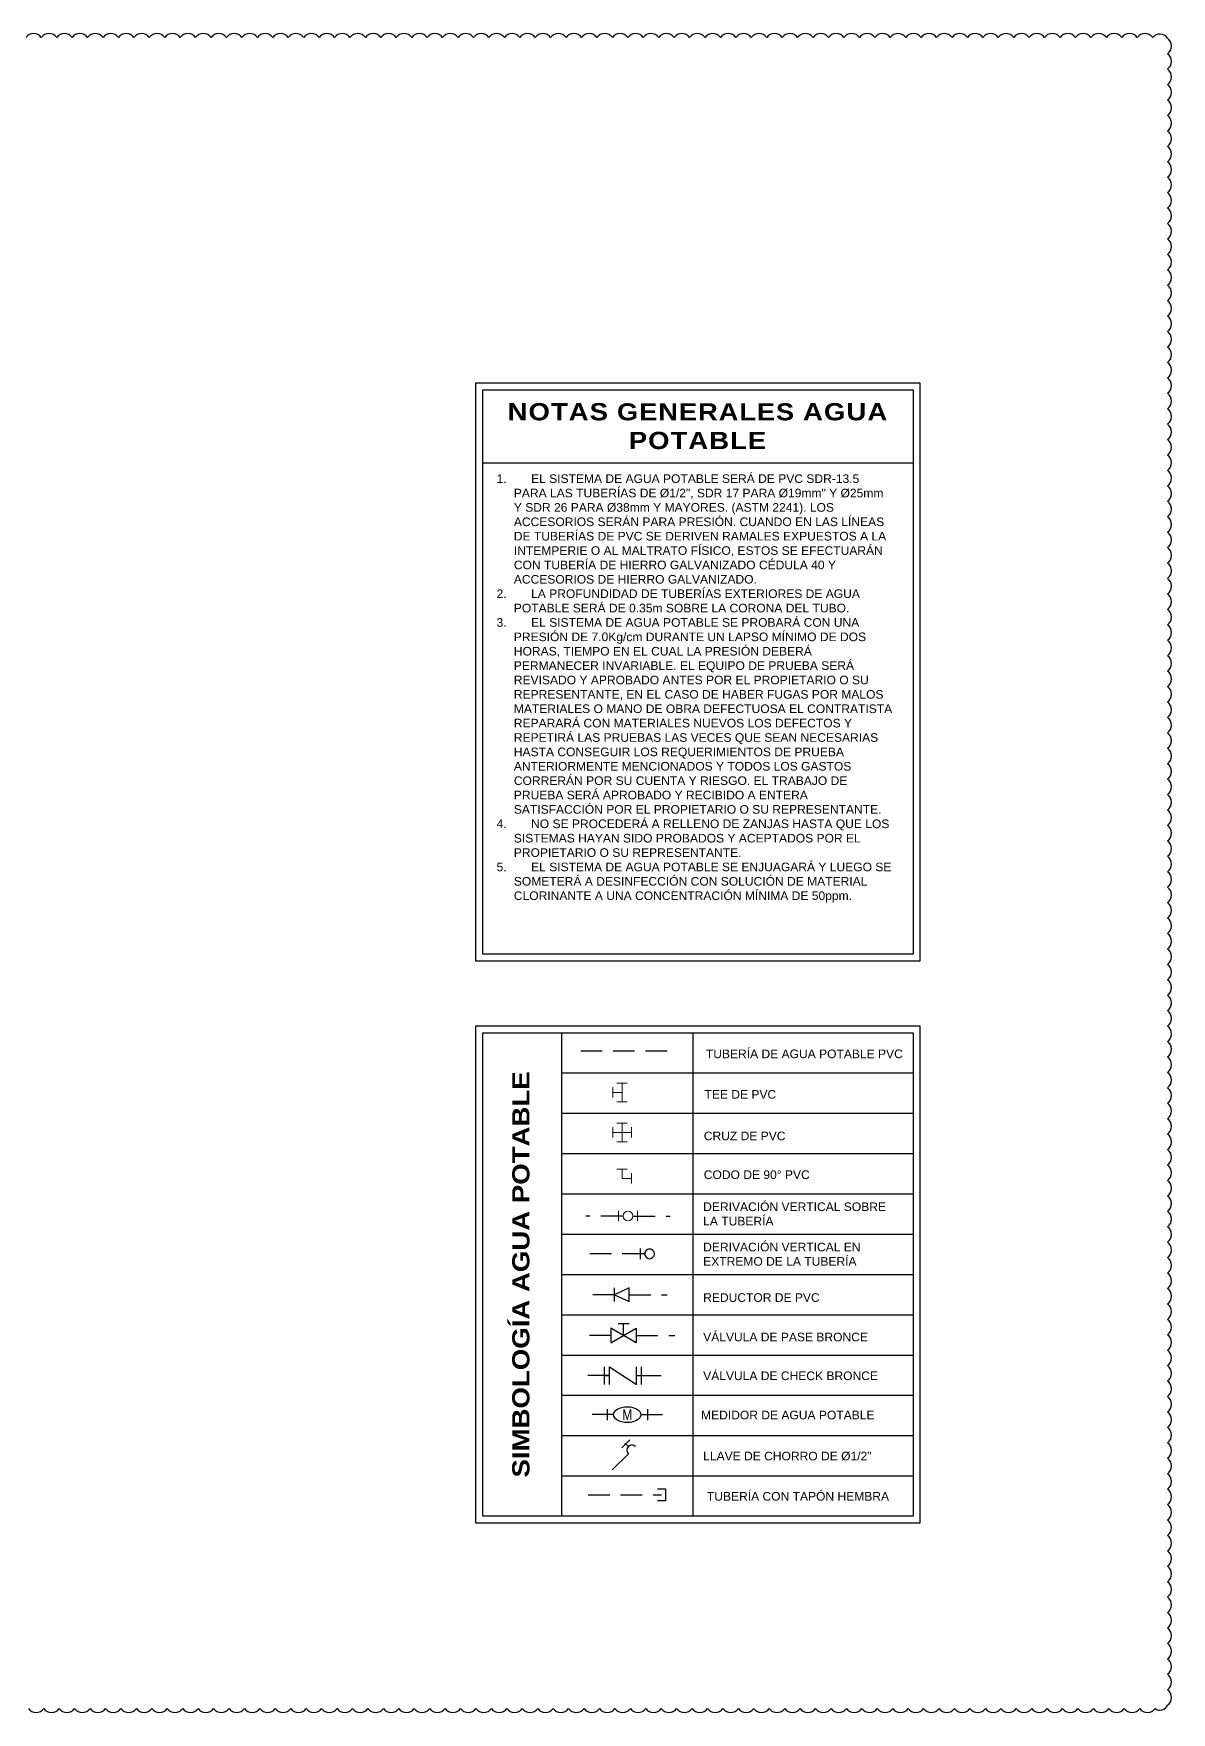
# Model space of a CAD drawing. Header units: metres. Extents: x 2 to 147, y 24 to 94.
# Drawn here: x 45.51 to 58.7, y 23.52 to 42.98 of the extents above; entities that cross this region are included whole.
import ezdxf
from ezdxf.enums import TextEntityAlignment as Align

# ---------------------------------------------------------------- set-up
doc = ezdxf.new("R2010")
doc.units = ezdxf.units.M
doc.header["$MEASUREMENT"] = 0
for name, pattern in [('CONTINOUS', [0]), ('CONTINUA', [0]), ('HIDDEN', [0.375, 0.25, -0.125])]:
    doc.linetypes.add(name, pattern=pattern)
doc.layers.get('Defpoints').update_dxf_attribs({"color": 171})
doc.layers.add('A POT', color=4, linetype='HIDDEN')
doc.layers.add('TEXTOS HIDRO', color=2, linetype='Continuous')
doc.layers.add('A POT accesorios', color=3, linetype='Continuous', lineweight=18)
doc.styles.add('NOTAS', font='ARIALN.TTF')
doc.styles.add('TEXTO HIDROSANITARIO', font='arial.ttf')
doc.styles.add('TITULOS', font='')
doc.styles.get('TITULOS').set_extended_font_data('Arial Black', bold=True)

# ---------------------------------------------------------------- blocks, each defined once
blk = doc.blocks.new('MEDIDOR')
at = {"color": 0, "linetype": 'CONTINUA'}
for p, q in [((-0.051, 0), (0.051, 0)), ((0, -0.063), (0, 0)), ((-0.051, -0.387), (0.051, -0.387)), ((0, -0.324), (0, -0.387))]:
    blk.add_line(p, q, dxfattribs=at)
blk.add_ellipse((0, -0.194), major_axis=(0, 0.13), ratio=0.578947, dxfattribs=at)
at = {"color": 0, "style": 'NOTAS'}
blk.add_text('M', height=0.1, rotation=90, dxfattribs=at).set_placement((0, -0.194), align=Align.MIDDLE_CENTER)
blk = doc.blocks.new('A$C2AB82CD6')
at = {"color": 0, "linetype": 'Continuous'}
for p, q in [((0.0482, 0.1094), (0.0879, 0.1491)), ((0.0807, 0.1166), (0.0636, 0.1337)), ((0, 0), (0.0807, 0.0807))]:
    blk.add_line(p, q, dxfattribs=at)
blk.add_arc((0.0986, 0.0986), 0.0254, 45, 225, dxfattribs=at)
blk = doc.blocks.new('REDUCTOR')
at = {"color": 0, "linetype": 'Continuous'}
blk.add_wipeout([(0, -0.224), (-0.083, -0.046), (0.083, -0.046)], dxfattribs=at)
blk.add_line((-0.083, -0.224), (0.083, -0.224), dxfattribs=at)
at = {"color": 0, "linetype": 'Continuous', "flags": 128}
blk.add_lwpolyline([(0, -0.224), (-0.083, -0.046), (0.083, -0.046)], close=True, dxfattribs=at)
blk = doc.blocks.new('V CHECK')
at = {"color": 0, "linetype": 'Continuous'}
for p, q in [((-1.36, -0.53), (-1.36, 0.53)), ((0.58, 0), (0.87, 0)), ((0.87, -0.53), (0.87, 0.53)), ((-1.36, 0), (-1.06, 0))]:
    blk.add_line(p, q, dxfattribs=at)
at = {"color": 0, "linetype": 'Continuous', "flags": 128}
blk.add_lwpolyline([(-1.06, -0.53), (-1.06, 0.53), (0.58, -0.53), (0.58, 0.53)], dxfattribs=at)
blk = doc.blocks.new('A$C4c8fdb71')
at = {"color": 0}
for points in [[(0.045, 0.081), (-0.045, 0.081)], [(0, 0.081), (0, -0.081)], [(0, 0), (0.081, 0)], [(0.081, 0.045), (0.081, -0.045)], [(0.045, -0.081), (-0.045, -0.081)]]:
    blk.add_lwpolyline(points, dxfattribs=at)
blk = doc.blocks.new('A$C6b87ac3d')
at = {"color": 0}
for points in [[(0.045, 0.081), (-0.045, 0.081)], [(0, 0.081), (0, 0), (0.081, 0)], [(0.081, 0.045), (0.081, -0.045)]]:
    blk.add_lwpolyline(points, dxfattribs=at)
blk = doc.blocks.new('A$Cd7986013')
at = {"color": 8}
blk.add_wipeout([(-0.042, 0), (-0.041, -0.011), (-0.037, -0.021), (-0.03, -0.03), (-0.021, -0.037), (-0.011, -0.041), (0, -0.042), (0.011, -0.041), (0.021, -0.037), (0.03, -0.03), (0.037, -0.021), (0.041, -0.011), (0.042, 0), (0.041, 0.011), (0.037, 0.021), (0.03, 0.03), (0.021, 0.037), (0.011, 0.041), (0, 0.042), (-0.011, 0.041), (-0.021, 0.037), (-0.03, 0.03), (-0.037, 0.021), (-0.041, 0.011)], dxfattribs=at)
at = {"color": 0, "linetype": 'Continuous'}
for points in [[(0.026, 0.089), (0.089, 0.026)], [(0.03, 0.03), (0.057, 0.057)], [(-0.089, -0.026), (-0.026, -0.089)], [(-0.057, -0.057), (-0.03, -0.03)]]:
    blk.add_lwpolyline(points, dxfattribs=at)
blk.add_circle((0, 0), 0.0424, dxfattribs=at)
blk = doc.blocks.new('A$C1b8cae82')
blk.add_wipeout([(0, 0.042), (0.011, 0.041), (0.021, 0.037), (0.03, 0.03), (0.037, 0.021), (0.041, 0.011), (0.042, 0), (0.041, -0.011), (0.037, -0.021), (0.03, -0.03), (0.021, -0.037), (0.011, -0.041), (0, -0.042), (-0.011, -0.041), (-0.021, -0.037), (-0.03, -0.03), (-0.037, -0.021), (-0.041, -0.011), (-0.042, 0), (-0.041, 0.011), (-0.037, 0.021), (-0.03, 0.03), (-0.021, 0.037), (-0.011, 0.041)])
at = {"color": 0, "linetype": 'Continuous'}
for points in [[(-0.045, 0.081), (0.045, 0.081)], [(0, 0.042), (0, 0.081)]]:
    blk.add_lwpolyline(points, dxfattribs=at)
blk.add_circle((0, 0), 0.0424, dxfattribs=at)
blk = doc.blocks.new('A$C65436E00')
at = {"color": 8, "linetype": 'CONTINOUS'}
blk.add_wipeout([(0.11, 0.064), (0, 0), (0.11, -0.064)], dxfattribs=at)
blk.add_wipeout([(-0.11, 0.064), (0, 0), (-0.11, -0.064)], dxfattribs=at)
at = {"color": 0, "linetype": 'CONTINOUS'}
for p, q in [((-0.047, 0.102), (0.047, 0.102)), ((0, 0), (0, 0.102))]:
    blk.add_line(p, q, dxfattribs=at)
for points in [[(-0.11, -0.064), (0, 0), (-0.11, 0.064)], [(0.11, -0.064), (0, 0), (0.11, 0.064)]]:
    blk.add_lwpolyline(points, close=True, dxfattribs=at)

msp = doc.modelspace()

# ---------------------------------------------------------------- linework, layer by layer
at = {"layer": 'A POT'}
for p, q in [((51.8541, 31.1917), (52.913, 31.1917)), ((52.3357, 29.2772), (51.912, 29.2772)), ((52.4681, 29.2772), (52.8918, 29.2772)), ((52.585, 28.8387), (51.8886, 28.8387)), ((52.2444, 28.3648), (51.8817, 28.3648)), ((52.4152, 28.3648), (52.8541, 28.3648)), ((52.186, 27.4265), (51.8771, 27.4265)), ((52.5359, 27.4265), (52.9033, 27.4265)), ((52.2352, 26.9744), (51.8752, 26.9744)), ((52.5523, 26.9744), (52.9122, 26.9744)), ((51.9417, 26.0455), (52.7897, 26.0455))]:
    msp.add_line(p, q, dxfattribs=at)
at = {"layer": 'A POT', "color": 4, "linetype": 'Continuous', "flags": 128}
msp.add_lwpolyline([(52.7435, 26.1147), (52.8378, 26.1147), (52.8378, 25.9763), (52.7435, 25.9763)], dxfattribs=at)
at = {"layer": 'TEXTOS HIDRO', "color": 1}
for p, q in [((50.7182, 38.0095), (55.7062, 38.0095)), ((53.1519, 31.402), (53.1519, 25.7978))]:
    msp.add_line(p, q, dxfattribs=at)
at = {"layer": 'TEXTOS HIDRO', "color": 2, "ltscale": 0.3}
for p, q in [((51.6296, 31.402), (51.6296, 25.7978)), ((51.6296, 30.935), (55.7062, 30.935)), ((51.6296, 30.468), (55.7062, 30.468)), ((51.6296, 30.001), (55.7062, 30.001)), ((51.6296, 29.5339), (55.7062, 29.5339)), ((51.6296, 29.0669), (55.7062, 29.0669)), ((51.6296, 28.5999), (55.7062, 28.5999)), ((51.6296, 28.1329), (55.7062, 28.1329)), ((51.6296, 27.6659), (55.7062, 27.6659)), ((51.6296, 27.1989), (55.7062, 27.1989)), ((51.6296, 26.7318), (55.7062, 26.7318)), ((51.6296, 26.2648), (55.7062, 26.2648))]:
    msp.add_line(p, q, dxfattribs=at)
at = {"layer": 'TEXTOS HIDRO', "color": 1}
for points in [[(50.6382, 38.9353), (55.7862, 38.9353), (55.7862, 32.2311), (50.6382, 32.2311)], [(50.6382, 31.482), (55.7862, 31.482), (55.7862, 25.7178), (50.6382, 25.7178)]]:
    msp.add_lwpolyline(points, close=True, dxfattribs=at)
at = {"layer": 'TEXTOS HIDRO', "color": 3}
for points in [[(50.7182, 38.8553), (55.7062, 38.8553), (55.7062, 32.3111), (50.7182, 32.3111)], [(50.7182, 31.402), (55.7062, 31.402), (55.7062, 25.7978), (50.7182, 25.7978)]]:
    msp.add_lwpolyline(points, close=True, dxfattribs=at)

# ---------------------------------------------------------------- block references
at = {"layer": 'A POT', "color": 4, "linetype": 'Continuous', "xscale": 0.192, "yscale": 0.192, "zscale": 0.192}
msp.add_blockref('V CHECK', (52.3902, 27.4266), dxfattribs=at)
at = {"layer": 'A POT', "color": 4, "xscale": 1.216194600622373, "yscale": 1.216194600622373, "zscale": 1.216194600622373, "rotation": 270}
msp.add_blockref('MEDIDOR', (52.6292, 26.9745), dxfattribs=at)
at = {"layer": 'A POT', "linetype": 'HIDDEN', "ltscale": 0.001, "xscale": 2.333333333333333, "yscale": 2.333333333333333, "zscale": 2.333333333333333}
msp.add_blockref('A$C2AB82CD6', (52.2177, 26.3335), dxfattribs=at)
at = {"layer": 'A POT accesorios', "color": 4, "yscale": 1.333333333333333, "zscale": 1.333333333333333}
for name, p, xscale, rotation in [('A$C4c8fdb71', (52.3329, 30.7094), 1.333333333333333, 180), ('A$C6b87ac3d', (52.3329, 30.2456, 0.0001), -1.333333333333333, 90)]:
    msp.add_blockref(name, p, dxfattribs=dict(at, xscale=xscale, rotation=rotation))
at = {"layer": 'A POT accesorios', "color": 4, "xscale": 1.333333333333333, "yscale": 1.333333333333333, "zscale": 1.333333333333333}
for p in [(52.3329, 30.2456, 0.0001), (52.3329, 29.7137)]:
    msp.add_blockref('A$C6b87ac3d', p, dxfattribs=at)

# ---------------------------------------------------------------- texts
at = {"layer": 'TEXTOS HIDRO', "style": 'TEXTO HIDROSANITARIO'}
for s, p in [('TUBERÍA DE AGUA POTABLE PVC ', (53.3048, 31.1067)), ('TEE DE PVC', (53.289, 30.6369)), ('REDUCTOR DE PVC', (53.2732, 28.282)), ('VÁLVULA DE PASE BRONCE ', (53.2732, 27.8243)), ('VÁLVULA DE CHECK BRONCE ', (53.2732, 27.3749)), ('MEDIDOR DE AGUA POTABLE', (53.2486, 26.9198)), ('LLAVE DE CHORRO DE %%C1/2"', (53.2732, 26.4445)), ('TUBERÍA CON TAPÓN HEMBRA', (53.3167, 25.9775))]:
    msp.add_text(s, height=0.1, dxfattribs=at).set_placement(p)
at = {"layer": 'TEXTOS HIDRO'}
for s, insert, char_height, width, attachment_point, style in [('{\\T1.05;NOTAS \\H0.98765x;GENERALES \\H1.0125x;AGUA POTABLE}', (53.2122, 38.4324), 0.2, 4.987958, 5, 'TITULOS'), ('\\A1;\\pi-0.2,l0.2;1.^IEL SISTEMA DE AGUA POTABLE SERÁ DE PVC SDR-13.5 PARA LAS TUBERÍAS DE Ø1/2", SDR 17 PARA Ø19mm" Y Ø25mm Y SDR 26 PARA Ø38mm Y MAYORES. (ASTM 2241). LOS ACCESORIOS SERÁN PARA PRESIÓN. CUANDO EN LAS LÍNEAS DE TUBERÍAS DE PVC SE DERIVEN RAMALES EXPUESTOS A LA INTEMPERIE O AL MALTRATO FÍSICO, ESTOS SE EFECTUARÁN CON TUBERÍA DE HIERRO GALVANIZADO CÉDULA 40 Y ACCESORIOS DE HIERRO GALVANIZADO.\\P2.^ILA PROFUNDIDAD DE TUBERÍAS EXTERIORES DE AGUA POTABLE SERÁ DE 0.35m SOBRE LA CORONA DEL TUBO. \\P3.^IEL SISTEMA DE AGUA POTABLE SE PROBARÁ CON UNA PRESIÓN DE 7.0Kg/cm DURANTE UN LAPSO MÍNIMO DE DOS HORAS, TIEMPO EN EL CUAL LA PRESIÓN DEBERÁ PERMANECER INVARIABLE. EL EQUIPO DE PRUEBA SERÁ REVISADO Y APROBADO ANTES POR EL PROPIETARIO O SU REPRESENTANTE, EN EL CASO DE HABER FUGAS POR MALOS MATERIALES O MANO DE OBRA DEFECTUOSA EL CONTRATISTA REPARARÁ CON MATERIALES NUEVOS LOS DEFECTOS Y REPETIRÁ LAS PRUEBAS LAS VECES QUE SEAN NECESARIAS HASTA CONSEGUIR LOS REQUERIMIENTOS DE PRUEBA ANTERIORMENTE MENCIONADOS Y TODOS LOS GASTOS CORRERÁN POR SU CUENTA Y RIESGO. EL TRABAJO DE PRUEBA SERÁ APROBADO Y RECIBIDO A ENTERA SATISFACCIÓN POR EL PROPIETARIO O SU REPRESENTANTE. \\P4.^INO SE PROCEDERÁ A RELLENO DE ZANJAS HASTA QUE LOS SISTEMAS HAYAN SIDO PROBADOS Y ACEPTADOS POR EL PROPIETARIO O SU REPRESENTANTE.\\P5.^IEL SISTEMA DE AGUA POTABLE SE ENJUAGARÁ Y LUEGO SE SOMETERÁ A DESINFECCIÓN CON SOLUCIÓN DE MATERIAL CLORINANTE A UNA CONCENTRACIÓN MÍNIMA DE 50ppm.', (50.8787, 37.8744), 0.1, 4.600113, 1, 'TEXTO HIDROSANITARIO'), ('CRUZ DE PVC', (53.2802, 30.2554), 0.1, 0.951665, 1, 'TEXTO HIDROSANITARIO'), ('CODO DE 90%%D PVC', (53.2802, 29.8063), 0.1, 1.234244, 1, 'TEXTO HIDROSANITARIO')]:
    msp.add_mtext(s, dxfattribs=dict(at, insert=insert, char_height=char_height, width=width, attachment_point=attachment_point, style=style))
at = {"layer": 'TEXTOS HIDRO', "ltscale": 0.3, "insert": (51.1612, 28.5999), "char_height": 0.2, "width": 5.604225, "attachment_point": 5, "rotation": 90, "style": 'TITULOS'}
msp.add_mtext('{\\C2;SIMBOLOGÍA AGUA POTABLE}', dxfattribs=at)
at = {"layer": 'TEXTOS HIDRO', "linetype": 'Continuous', "char_height": 0.1, "attachment_point": 4, "style": 'TEXTO HIDROSANITARIO'}
for s, insert, width in [('DERIVACIÓN VERTICAL SOBRE LA TUBERÍA', (53.2732, 29.3004), 2.282415), ('DERIVACIÓN VERTICAL EN  EXTREMO DE LA TUBERÍA', (53.2732, 28.8334), 2.46775)]:
    msp.add_mtext(s, dxfattribs=dict(at, insert=insert, width=width))

# ---------------------------------------------------------------- next in the draw order: block references
at = {"layer": 'A POT', "xscale": -1.333333333333341, "yscale": 1.333333333333341, "zscale": 1.333333333333333, "rotation": 90}
msp.add_blockref('A$C1b8cae82', (52.6512, 28.8387), dxfattribs=at)
at = {"layer": 'A POT', "color": 4, "ltscale": 0.15, "xscale": -0.9600000000000001, "yscale": 0.9600000000000001, "zscale": 0.9600000000000001, "rotation": 270}
msp.add_blockref('REDUCTOR', (52.4591, 28.3648), dxfattribs=at)
at = {"layer": 'A POT', "color": 4, "ltscale": 0.15, "xscale": 1.333333333333333, "yscale": 1.333333333333333, "zscale": 1.333333333333333}
msp.add_blockref('A$C65436E00', (52.3513, 27.8936), dxfattribs=at)
at = {"layer": 'A POT accesorios', "color": 4, "xscale": 1.333333333333333, "yscale": 1.333333333333333, "zscale": 1.333333333333333, "rotation": 314.9999999423167}
msp.add_blockref('A$Cd7986013', (52.4019, 29.2772), dxfattribs=at)

# ---------------------------------------------------------------- next in the draw order: linework, layer by layer
at = {"layer": 'A POT'}
for p, q in [((52.204, 27.8936), (51.8413, 27.8936)), ((52.4985, 27.8936), (52.9451, 27.8936))]:
    msp.add_line(p, q, dxfattribs=at)
at = {"layer": 'Defpoints'}
msp.add_lwpolyline([(45.4516, 23.5694, 0.5205671), (45.6305, 23.5694, 0.5205671), (45.8095, 23.5694, 0.5205671), (45.9884, 23.5694, 0.5205671), (46.1673, 23.5694, 0.5205671), (46.3462, 23.5694, 0.5205671), (46.5251, 23.5694, 0.5205671), (46.704, 23.5694, 0.5205671), (46.8829, 23.5694, 0.5205671), (47.0618, 23.5694, 0.5205671), (47.2407, 23.5694, 0.5205671), (47.4196, 23.5694, 0.5205671), (47.5986, 23.5694, 0.5205671), (47.7775, 23.5694, 0.5205671), (47.9564, 23.5694, 0.5205671), (48.1353, 23.5694, 0.5205671), (48.3142, 23.5694, 0.5205671), (48.4931, 23.5694, 0.5205671), (48.672, 23.5694, 0.5205671), (48.8509, 23.5694, 0.5205671), (49.0298, 23.5694, 0.5205671), (49.2088, 23.5694, 0.5205671), (49.3877, 23.5694, 0.5205671), (49.5666, 23.5694, 0.5205671), (49.7455, 23.5694, 0.5205671), (49.9244, 23.5694, 0.5205671), (50.1033, 23.5694, 0.5205671), (50.2822, 23.5694, 0.5205671), (50.4611, 23.5694, 0.5205671), (50.64, 23.5694, 0.5205671), (50.8189, 23.5694, 0.5205671), (50.9979, 23.5694, 0.5205671), (51.1768, 23.5694, 0.5205671), (51.3557, 23.5694, 0.5205671), (51.5346, 23.5694, 0.5205671), (51.7135, 23.5694, 0.5205671), (51.8924, 23.5694, 0.5205671), (52.0713, 23.5694, 0.5205671), (52.2502, 23.5694, 0.5205671), (52.4291, 23.5694, 0.5205671), (52.608, 23.5694, 0.5205671), (52.787, 23.5694, 0.5205671), (52.9659, 23.5694, 0.5205671), (53.1448, 23.5694, 0.5205671), (53.3237, 23.5694, 0.5205671), (53.5026, 23.5694, 0.5205671), (53.6815, 23.5694, 0.5205671), (53.8604, 23.5694, 0.5205671), (54.0393, 23.5694, 0.5205671), (54.2182, 23.5694, 0.5205671), (54.3971, 23.5694, 0.5205671), (54.5761, 23.5694, 0.5205671), (54.755, 23.5694, 0.5205671), (54.9339, 23.5694, 0.5205671), (55.1128, 23.5694, 0.5205671), (55.2917, 23.5694, 0.5205671), (55.4706, 23.5694, 0.5205671), (55.6495, 23.5694, 0.5205671), (55.8284, 23.5694, 0.5205671), (56.0073, 23.5694, 0.5205671), (56.1862, 23.5694, 0.5205671), (56.3652, 23.5694, 0.5205671), (56.5441, 23.5694, 0.5205671), (56.723, 23.5694, 0.5205671), (56.9019, 23.5694, 0.5205671), (57.0808, 23.5694, 0.5205671), (57.2597, 23.5694, 0.5205671), (57.4386, 23.5694, 0.5205671), (57.6175, 23.5694, 0.5205671), (57.7964, 23.5694, 0.5205671), (57.9754, 23.5694, 0.5205671), (58.1543, 23.5694, 0.5205671), (58.3332, 23.5694, 0.5205671), (58.5121, 23.5694, 0.5205671), (58.6537, 23.6066, 0.5205671), (58.6537, 23.7856, 0.5205671), (58.6537, 23.9645, 0.5205671), (58.6537, 24.1434, 0.5205671), (58.6537, 24.3223, 0.5205671), (58.6537, 24.5012, 0.5205671), (58.6537, 24.6801, 0.5205671), (58.6537, 24.859, 0.5205671), (58.6537, 25.0379, 0.5205671), (58.6537, 25.2168, 0.5205671), (58.6537, 25.3957, 0.5205671), (58.6537, 25.5747, 0.5205671), (58.6537, 25.7536, 0.5205671), (58.6537, 25.9325, 0.5205671), (58.6537, 26.1114, 0.5205671), (58.6537, 26.2903, 0.5205671), (58.6537, 26.4692, 0.5205671), (58.6537, 26.6481, 0.5205671), (58.6537, 26.827, 0.5205671), (58.6537, 27.0059, 0.5205671), (58.6537, 27.1848, 0.5205671), (58.6537, 27.3638, 0.5205671), (58.6537, 27.5427, 0.5205671), (58.6537, 27.7216, 0.5205671), (58.6537, 27.9005, 0.5205671), (58.6537, 28.0794, 0.5205671), (58.6537, 28.2583, 0.5205671), (58.6537, 28.4372, 0.5205671), (58.6537, 28.6161, 0.5205671), (58.6537, 28.795, 0.5205671), (58.6537, 28.974, 0.5205671), (58.6537, 29.1529, 0.5205671), (58.6537, 29.3318, 0.5205671), (58.6537, 29.5107, 0.5205671), (58.6537, 29.6896, 0.5205671), (58.6537, 29.8685, 0.5205671), (58.6537, 30.0474, 0.5205671), (58.6537, 30.2263, 0.5205671), (58.6537, 30.4052, 0.5205671), (58.6537, 30.5841, 0.5205671), (58.6537, 30.7631, 0.5205671), (58.6537, 30.942, 0.5205671), (58.6537, 31.1209, 0.5205671), (58.6537, 31.2998, 0.5205671), (58.6537, 31.4787, 0.5205671), (58.6537, 31.6576, 0.5205671), (58.6537, 31.8365, 0.5205671), (58.6537, 32.0154, 0.5205671), (58.6537, 32.1943, 0.5205671), (58.6537, 32.3732, 0.5205671), (58.6537, 32.5522, 0.5205671), (58.6537, 32.7311, 0.5205671), (58.6537, 32.91, 0.5205671), (58.6537, 33.0889, 0.5205671), (58.6537, 33.2678, 0.5205671), (58.6537, 33.4467, 0.5205671), (58.6537, 33.6256, 0.5205671), (58.6537, 33.8045, 0.5205671), (58.6537, 33.9834, 0.5205671), (58.6537, 34.1623, 0.5205671), (58.6537, 34.3413, 0.5205671), (58.6537, 34.5202, 0.5205671), (58.6537, 34.6991, 0.5205671), (58.6537, 34.878, 0.5205671), (58.6537, 35.0569, 0.5205671), (58.6537, 35.2358, 0.5205671), (58.6537, 35.4147, 0.5205671), (58.6537, 35.5936, 0.5205671), (58.6537, 35.7725, 0.5205671), (58.6537, 35.9514, 0.5205671), (58.6537, 36.1304, 0.5205671), (58.6537, 36.3093, 0.5205671), (58.6537, 36.4882, 0.5205671), (58.6537, 36.6671, 0.5205671), (58.6537, 36.846, 0.5205671), (58.6537, 37.0249, 0.5205671), (58.6537, 37.2038, 0.5205671), (58.6537, 37.3827, 0.5205671), (58.6537, 37.5616, 0.5205671), (58.6537, 37.7406, 0.5205671), (58.6537, 37.9195, 0.5205671), (58.6537, 38.0984, 0.5205671), (58.6537, 38.2773, 0.5205671), (58.6537, 38.4562, 0.5205671), (58.6537, 38.6351, 0.5205671), (58.6537, 38.814, 0.5205671), (58.6537, 38.9929, 0.5205671), (58.6537, 39.1718, 0.5205671), (58.6537, 39.3507, 0.5205671), (58.6537, 39.5297, 0.5205671), (58.6537, 39.7086, 0.5205671), (58.6537, 39.8875, 0.5205671), (58.6537, 40.0664, 0.5205671), (58.6537, 40.2453, 0.5205671), (58.6537, 40.4242, 0.5205671), (58.6537, 40.6031, 0.5205671), (58.6537, 40.782, 0.5205671), (58.6537, 40.9609, 0.5205671), (58.6537, 41.1398, 0.5205671), (58.6537, 41.3188, 0.5205671), (58.6537, 41.4977, 0.5205671), (58.6537, 41.6766, 0.5205671), (58.6537, 41.8555, 0.5205671), (58.6537, 42.0344, 0.5205671), (58.6537, 42.2133, 0.5205671), (58.6537, 42.3922, 0.5205671), (58.6537, 42.5711, 0.5205671), (58.6537, 42.75, 0.5205671), (58.6537, 42.9289, 0.5205671), (58.483, 42.9371, 0.5205671), (58.3041, 42.9371, 0.5205671), (58.1252, 42.9371, 0.5205671), (57.9463, 42.9371, 0.5205671), (57.7674, 42.9371, 0.5205671), (57.5885, 42.9371, 0.5205671), (57.4095, 42.9371, 0.5205671), (57.2306, 42.9371, 0.5205671), (57.0517, 42.9371, 0.5205671), (56.8728, 42.9371, 0.5205671), (56.6939, 42.9371, 0.5205671), (56.515, 42.9371, 0.5205671), (56.3361, 42.9371, 0.5205671), (56.1572, 42.9371, 0.5205671), (55.9783, 42.9371, 0.5205671), (55.7994, 42.9371, 0.5205671), (55.6204, 42.9371, 0.5205671), (55.4415, 42.9371, 0.5205671), (55.2626, 42.9371, 0.5205671), (55.0837, 42.9371, 0.5205671), (54.9048, 42.9371, 0.5205671), (54.7259, 42.9371, 0.5205671), (54.547, 42.9371, 0.5205671), (54.3681, 42.9371, 0.5205671), (54.1892, 42.9371, 0.5205671), (54.0103, 42.9371, 0.5205671), (53.8313, 42.9371, 0.5205671), (53.6524, 42.9371, 0.5205671), (53.4735, 42.9371, 0.5205671), (53.2946, 42.9371, 0.5205671), (53.1157, 42.9371, 0.5205671), (52.9368, 42.9371, 0.5205671), (52.7579, 42.9371, 0.5205671), (52.579, 42.9371, 0.5205671), (52.4001, 42.9371, 0.5205671), (52.2211, 42.9371, 0.5205671), (52.0422, 42.9371, 0.5205671), (51.8633, 42.9371, 0.5205671), (51.6844, 42.9371, 0.5205671), (51.5055, 42.9371, 0.5205671), (51.3266, 42.9371, 0.5205671), (51.1477, 42.9371, 0.5205671), (50.9688, 42.9371, 0.5205671), (50.7899, 42.9371, 0.5205671), (50.611, 42.9371, 0.5205671), (50.432, 42.9371, 0.5205671), (50.2531, 42.9371, 0.5205671), (50.0742, 42.9371, 0.5205671), (49.8953, 42.9371, 0.5205671), (49.7164, 42.9371, 0.5205671), (49.5375, 42.9371, 0.5205671), (49.3586, 42.9371, 0.5205671), (49.1797, 42.9371, 0.5205671), (49.0008, 42.9371, 0.5205671), (48.8219, 42.9371, 0.5205671), (48.6429, 42.9371, 0.5205671), (48.464, 42.9371, 0.5205671), (48.2851, 42.9371, 0.5205671), (48.1062, 42.9371, 0.5205671), (47.9273, 42.9371, 0.5205671), (47.7484, 42.9371, 0.5205671), (47.5695, 42.9371, 0.5205671), (47.3906, 42.9371, 0.5205671), (47.2117, 42.9371, 0.5205671), (47.0328, 42.9371, 0.5205671), (46.8538, 42.9371, 0.5205671), (46.6749, 42.9371, 0.5205671), (46.496, 42.9371, 0.5205671), (46.3171, 42.9371, 0.5205671), (46.1382, 42.9371, 0.5205671), (45.9593, 42.9371, 0.5205671), (45.7804, 42.9371, 0.5205671), (45.6015, 42.9371, 0.5205671), (45.4226, 42.9371, 0.5205671)], format="xyb", dxfattribs=at)

doc.saveas('drawing.dxf')
